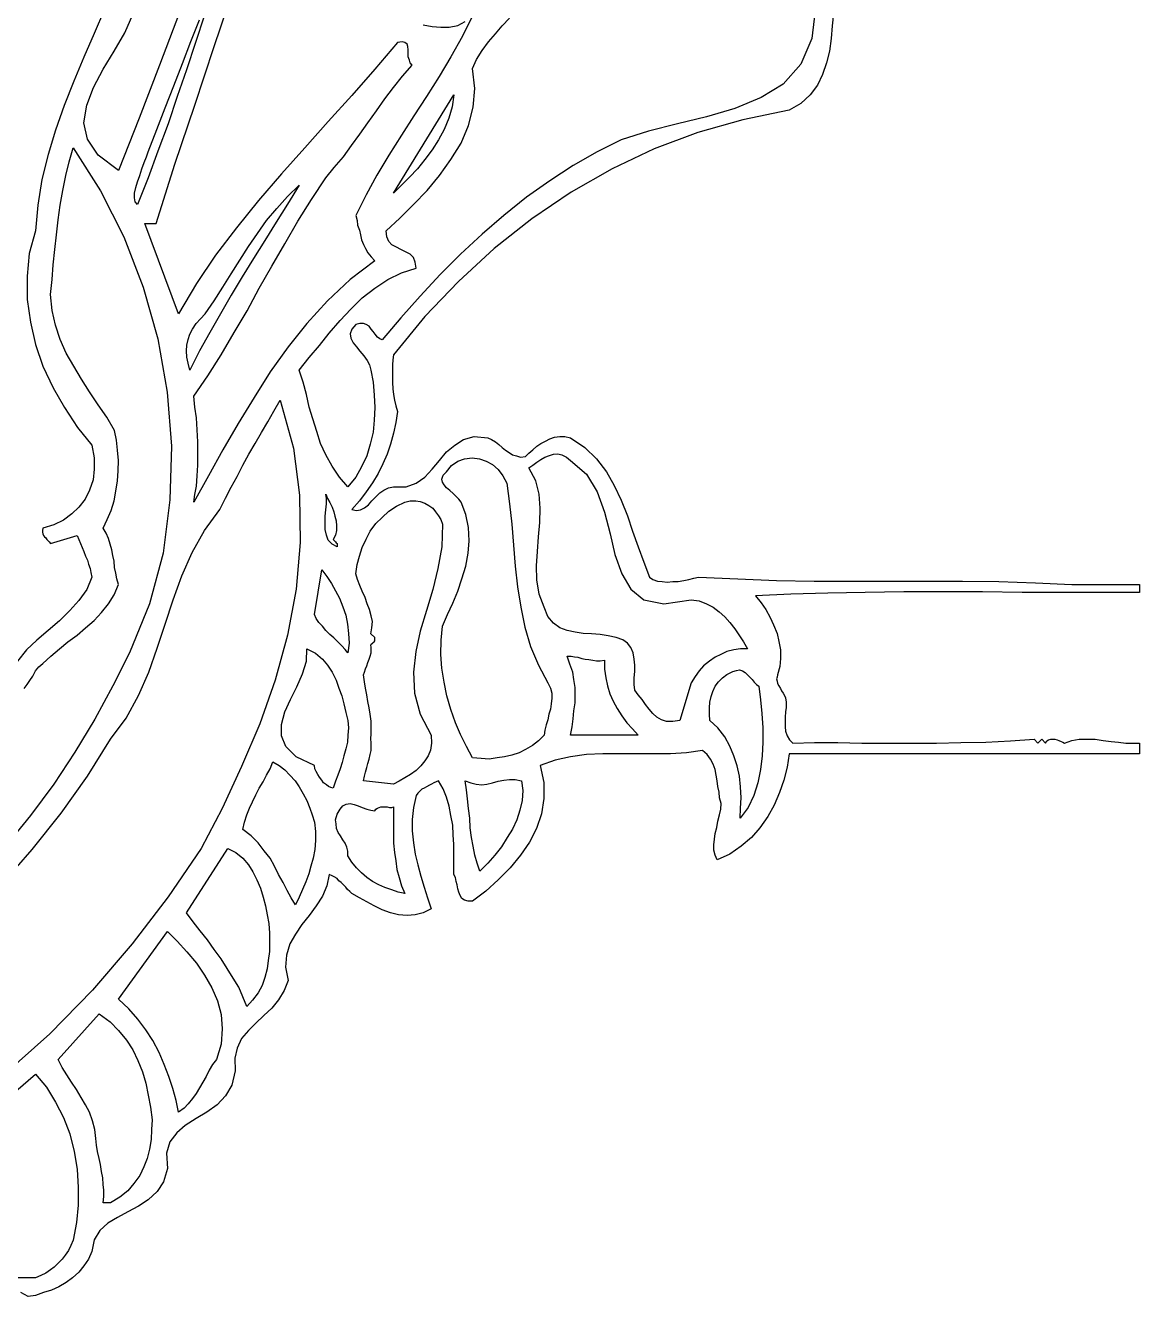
# Model space of a CAD drawing. Extents: x 0.04 to 7.44, y 0.03 to 7.6.
# Drawn here: x 5.485 to 7.443, y 1.887 to 4.122 of the extents above; entities that cross this region are included whole.
import ezdxf

# ---------------------------------------------------------------- set-up
doc = ezdxf.new("R2010")
doc.units = 0
doc.layers.add('1', color=7, linetype='Continuous')

msp = doc.modelspace()

# ---------------------------------------------------------------- linework, layer by layer
msp.add_lwpolyline([(6.905, 4.143), (6.903, 4.121), (6.901, 4.099), (6.898, 4.077), (6.893, 4.056), (6.886, 4.036), (6.877, 4.017), (6.864, 4), (6.848, 3.985), (6.827, 3.973), (6.746, 3.956), (6.667, 3.934), (6.59, 3.905), (6.516, 3.87), (6.444, 3.829), (6.375, 3.782), (6.309, 3.73), (6.246, 3.672), (6.187, 3.61), (6.132, 3.543), (6.131, 3.534), (6.13, 3.525), (6.13, 3.515), (6.13, 3.504), (6.13, 3.494), (6.131, 3.483), (6.132, 3.473), (6.134, 3.463), (6.136, 3.453), (6.139, 3.443), (6.136, 3.424), (6.132, 3.405), (6.127, 3.386), (6.121, 3.368), (6.113, 3.351), (6.105, 3.334), (6.095, 3.318), (6.084, 3.302), (6.072, 3.286), (6.059, 3.271), (6.067, 3.269), (6.074, 3.27), (6.081, 3.274), (6.088, 3.279), (6.094, 3.286), (6.101, 3.293), (6.108, 3.3), (6.115, 3.305), (6.123, 3.309), (6.132, 3.311), (6.154, 3.311), (6.172, 3.317), (6.187, 3.328), (6.2, 3.342), (6.213, 3.357), (6.225, 3.372), (6.24, 3.384), (6.255, 3.394), (6.274, 3.399), (6.298, 3.397), (6.304, 3.394), (6.311, 3.39), (6.317, 3.385), (6.323, 3.38), (6.329, 3.375), (6.335, 3.371), (6.341, 3.367), (6.348, 3.365), (6.355, 3.363), (6.364, 3.364), (6.37, 3.37), (6.377, 3.376), (6.384, 3.382), (6.391, 3.387), (6.399, 3.391), (6.407, 3.395), (6.415, 3.398), (6.424, 3.399), (6.433, 3.399), (6.443, 3.397), (6.468, 3.38), (6.489, 3.36), (6.506, 3.337), (6.52, 3.313), (6.532, 3.287), (6.543, 3.26), (6.552, 3.233), (6.562, 3.205), (6.572, 3.178), (6.582, 3.152), (6.588, 3.148), (6.596, 3.145), (6.604, 3.144), (6.613, 3.143), (6.623, 3.144), (6.632, 3.144), (6.642, 3.146), (6.651, 3.148), (6.66, 3.15), (6.668, 3.152), (6.737, 3.149), (6.805, 3.146), (6.871, 3.145), (6.937, 3.145), (7.002, 3.145), (7.067, 3.145), (7.132, 3.145), (7.196, 3.144), (7.26, 3.142), (7.324, 3.139), (7.334, 3.139), (7.345, 3.139), (7.356, 3.139), (7.368, 3.139), (7.381, 3.139), (7.393, 3.139), (7.406, 3.139), (7.418, 3.139), (7.431, 3.139), (7.443, 3.139), (7.443, 3.125), (7.375, 3.125), (7.306, 3.125), (7.237, 3.125), (7.167, 3.126), (7.098, 3.126), (7.029, 3.126), (6.961, 3.125), (6.895, 3.124), (6.83, 3.122), (6.768, 3.119), (6.778, 3.107), (6.786, 3.095), (6.794, 3.081), (6.8, 3.068), (6.806, 3.053), (6.809, 3.039), (6.812, 3.024), (6.812, 3.009), (6.811, 2.995), (6.807, 2.98), (6.806, 2.976), (6.805, 2.973), (6.806, 2.969), (6.807, 2.965), (6.809, 2.961), (6.812, 2.956), (6.814, 2.952), (6.817, 2.948), (6.819, 2.944), (6.821, 2.94), (6.822, 2.932), (6.822, 2.923), (6.821, 2.915), (6.82, 2.906), (6.82, 2.897), (6.82, 2.889), (6.821, 2.881), (6.824, 2.873), (6.828, 2.866), (6.834, 2.86), (6.872, 2.861), (6.913, 2.861), (6.955, 2.86), (6.998, 2.86), (7.041, 2.86), (7.086, 2.86), (7.129, 2.861), (7.173, 2.862), (7.216, 2.864), (7.258, 2.867), (7.264, 2.86), (7.271, 2.867), (7.278, 2.86), (7.28, 2.864), (7.283, 2.866), (7.287, 2.867), (7.29, 2.867), (7.294, 2.867), (7.298, 2.866), (7.301, 2.865), (7.305, 2.863), (7.308, 2.862), (7.311, 2.86), (7.324, 2.865), (7.337, 2.867), (7.351, 2.867), (7.365, 2.867), (7.379, 2.865), (7.393, 2.863), (7.406, 2.862), (7.419, 2.86), (7.432, 2.86), (7.443, 2.86), (7.443, 2.841), (6.827, 2.841), (6.824, 2.818), (6.818, 2.795), (6.81, 2.773), (6.801, 2.751), (6.79, 2.731), (6.776, 2.711), (6.761, 2.694), (6.743, 2.679), (6.723, 2.665), (6.701, 2.655), (6.697, 2.663), (6.695, 2.672), (6.695, 2.681), (6.696, 2.691), (6.697, 2.701), (6.7, 2.712), (6.702, 2.723), (6.705, 2.734), (6.707, 2.744), (6.708, 2.754), (6.705, 2.764), (6.704, 2.774), (6.702, 2.784), (6.701, 2.794), (6.699, 2.804), (6.697, 2.814), (6.694, 2.823), (6.689, 2.832), (6.683, 2.84), (6.675, 2.847), (6.647, 2.843), (6.619, 2.841), (6.589, 2.841), (6.56, 2.841), (6.53, 2.841), (6.5, 2.841), (6.471, 2.84), (6.443, 2.836), (6.416, 2.83), (6.39, 2.821), (6.396, 2.791), (6.396, 2.763), (6.392, 2.736), (6.383, 2.71), (6.371, 2.686), (6.355, 2.663), (6.337, 2.641), (6.316, 2.62), (6.294, 2.6), (6.271, 2.582), (6.263, 2.582), (6.257, 2.584), (6.252, 2.587), (6.249, 2.592), (6.247, 2.598), (6.245, 2.604), (6.244, 2.611), (6.242, 2.617), (6.241, 2.624), (6.238, 2.629), (6.238, 2.646), (6.238, 2.664), (6.238, 2.682), (6.237, 2.699), (6.236, 2.716), (6.233, 2.733), (6.23, 2.749), (6.225, 2.765), (6.219, 2.78), (6.211, 2.794), (6.207, 2.792), (6.203, 2.79), (6.199, 2.788), (6.195, 2.786), (6.19, 2.783), (6.186, 2.781), (6.182, 2.779), (6.179, 2.776), (6.175, 2.772), (6.172, 2.768), (6.167, 2.747), (6.165, 2.726), (6.165, 2.706), (6.167, 2.685), (6.17, 2.665), (6.175, 2.646), (6.18, 2.626), (6.186, 2.607), (6.192, 2.588), (6.198, 2.569), (6.184, 2.562), (6.17, 2.558), (6.156, 2.557), (6.141, 2.558), (6.127, 2.562), (6.112, 2.567), (6.098, 2.574), (6.085, 2.581), (6.072, 2.588), (6.059, 2.596), (6.055, 2.599), (6.051, 2.603), (6.048, 2.607), (6.044, 2.611), (6.04, 2.615), (6.036, 2.618), (6.033, 2.622), (6.028, 2.625), (6.024, 2.627), (6.019, 2.629), (6.015, 2.609), (6.007, 2.591), (5.996, 2.574), (5.984, 2.557), (5.971, 2.541), (5.96, 2.524), (5.95, 2.507), (5.944, 2.487), (5.942, 2.466), (5.947, 2.443), (5.94, 2.425), (5.93, 2.409), (5.918, 2.394), (5.904, 2.381), (5.89, 2.368), (5.877, 2.355), (5.865, 2.341), (5.857, 2.324), (5.853, 2.306), (5.854, 2.284), (5.848, 2.259), (5.837, 2.24), (5.822, 2.224), (5.804, 2.211), (5.785, 2.2), (5.766, 2.188), (5.751, 2.175), (5.739, 2.159), (5.733, 2.139), (5.735, 2.112), (5.728, 2.089), (5.717, 2.072), (5.701, 2.057), (5.684, 2.046), (5.665, 2.036), (5.647, 2.026), (5.63, 2.016), (5.616, 2.003), (5.606, 1.987), (5.602, 1.966), (5.596, 1.953), (5.588, 1.941), (5.579, 1.93), (5.568, 1.92), (5.557, 1.912), (5.544, 1.904), (5.531, 1.898), (5.517, 1.894), (5.503, 1.889), (5.49, 1.887), (5.477, 1.894)])
at = {"layer": '1'}
for points in [[(6.271, 4.139), (6.253, 4.103), (6.233, 4.067), (6.212, 4.032), (6.19, 3.997), (6.168, 3.963), (6.146, 3.929), (6.124, 3.894), (6.103, 3.859), (6.084, 3.824), (6.066, 3.788), (6.068, 3.779), (6.069, 3.771), (6.072, 3.762), (6.074, 3.754), (6.076, 3.745), (6.079, 3.737), (6.083, 3.73), (6.087, 3.722), (6.093, 3.715), (6.099, 3.708), (6.056, 3.675), (6.016, 3.638), (5.98, 3.598), (5.947, 3.557), (5.915, 3.513), (5.887, 3.468), (5.859, 3.422), (5.832, 3.376), (5.807, 3.33), (5.781, 3.284), (5.783, 3.297), (5.786, 3.312), (5.787, 3.33), (5.788, 3.349), (5.788, 3.37), (5.788, 3.39), (5.787, 3.411), (5.786, 3.432), (5.783, 3.451), (5.781, 3.47), (5.806, 3.506), (5.829, 3.543), (5.852, 3.582), (5.875, 3.62), (5.896, 3.66), (5.918, 3.699), (5.941, 3.738), (5.964, 3.778), (5.988, 3.816), (6.013, 3.854), (6.028, 3.872), (6.044, 3.891), (6.058, 3.911), (6.073, 3.931), (6.087, 3.951), (6.102, 3.972), (6.117, 3.993), (6.132, 4.013), (6.148, 4.033), (6.165, 4.052), (6.161, 4.056), (6.16, 4.061), (6.158, 4.067), (6.158, 4.073), (6.158, 4.079), (6.157, 4.085), (6.156, 4.089), (6.152, 4.092), (6.147, 4.093), (6.139, 4.092), (6.099, 4.045), (6.059, 3.999), (6.017, 3.953), (5.976, 3.907), (5.935, 3.861), (5.895, 3.814), (5.856, 3.766), (5.819, 3.718), (5.786, 3.668), (5.754, 3.615), (5.695, 3.774), (5.715, 3.774), (5.748, 3.878), (5.783, 3.982), (5.817, 4.085), (5.852, 4.189)], [(6.874, 4.158), (6.867, 4.099), (6.848, 4.054), (6.817, 4.019), (6.778, 3.995), (6.732, 3.976), (6.682, 3.961), (6.631, 3.949), (6.58, 3.936), (6.532, 3.921), (6.49, 3.9), (6.448, 3.876), (6.407, 3.849), (6.366, 3.82), (6.326, 3.788), (6.288, 3.755), (6.25, 3.72), (6.214, 3.684), (6.179, 3.646), (6.145, 3.608), (6.112, 3.569), (6.108, 3.571), (6.104, 3.574), (6.1, 3.579), (6.096, 3.584), (6.093, 3.588), (6.089, 3.593), (6.084, 3.596), (6.079, 3.598), (6.073, 3.598), (6.066, 3.596), (6.059, 3.588), (6.056, 3.58), (6.057, 3.572), (6.061, 3.564), (6.067, 3.557), (6.073, 3.549), (6.08, 3.541), (6.086, 3.533), (6.09, 3.525), (6.092, 3.516), (6.096, 3.495), (6.098, 3.472), (6.099, 3.45), (6.098, 3.428), (6.096, 3.407), (6.091, 3.386), (6.085, 3.365), (6.076, 3.346), (6.066, 3.328), (6.052, 3.311), (6.037, 3.328), (6.024, 3.347), (6.013, 3.367), (6.004, 3.387), (5.997, 3.408), (5.99, 3.43), (5.984, 3.451), (5.979, 3.473), (5.973, 3.495), (5.966, 3.516), (5.984, 3.538), (6.002, 3.559), (6.019, 3.581), (6.038, 3.603), (6.057, 3.623), (6.077, 3.643), (6.099, 3.66), (6.122, 3.675), (6.146, 3.687), (6.172, 3.695), (6.17, 3.706), (6.167, 3.714), (6.161, 3.72), (6.153, 3.724), (6.145, 3.728), (6.137, 3.732), (6.129, 3.736), (6.124, 3.742), (6.12, 3.75), (6.119, 3.761), (6.143, 3.783), (6.167, 3.807), (6.191, 3.832), (6.213, 3.858), (6.233, 3.886), (6.251, 3.915), (6.264, 3.946), (6.272, 3.978), (6.275, 4.011), (6.271, 4.046), (6.278, 4.062), (6.288, 4.078), (6.299, 4.093), (6.311, 4.107), (6.323, 4.121), (6.336, 4.135)], [(5.624, 4.15), (5.606, 4.108), (5.588, 4.066), (5.57, 4.024), (5.553, 3.981), (5.538, 3.938), (5.525, 3.895), (5.514, 3.851), (5.507, 3.806), (5.503, 3.761), (5.492, 3.721), (5.488, 3.681), (5.488, 3.64), (5.494, 3.6), (5.503, 3.561), (5.516, 3.523), (5.534, 3.485), (5.554, 3.45), (5.577, 3.415), (5.602, 3.384), (5.606, 3.362), (5.606, 3.342), (5.604, 3.323), (5.598, 3.305), (5.59, 3.289), (5.579, 3.275), (5.567, 3.263), (5.552, 3.252), (5.535, 3.244), (5.516, 3.238), (5.515, 3.234), (5.515, 3.231), (5.516, 3.228), (5.517, 3.225), (5.519, 3.223), (5.521, 3.221), (5.523, 3.218), (5.525, 3.216), (5.527, 3.214), (5.529, 3.211), (5.576, 3.225), (5.579, 3.218), (5.582, 3.211), (5.585, 3.204), (5.588, 3.197), (5.591, 3.189), (5.594, 3.182), (5.596, 3.175), (5.599, 3.167), (5.6, 3.16), (5.602, 3.152), (5.593, 3.13), (5.579, 3.111), (5.563, 3.093), (5.545, 3.075), (5.525, 3.058), (5.505, 3.041), (5.487, 3.024), (5.471, 3.004)], [(5.756, 4.145), (5.721, 4.052), (5.685, 3.959), (5.649, 3.867), (5.613, 3.894), (5.594, 3.922), (5.588, 3.951), (5.593, 3.982), (5.605, 4.013), (5.622, 4.045), (5.641, 4.077), (5.66, 4.109), (5.674, 4.141)], [(5.8, 4.14), (5.784, 4.092), (5.768, 4.044), (5.752, 3.997), (5.736, 3.949), (5.718, 3.901), (5.701, 3.854), (5.682, 3.807), (5.678, 3.812), (5.677, 3.819), (5.677, 3.827), (5.679, 3.837), (5.682, 3.847), (5.686, 3.858), (5.69, 3.87), (5.694, 3.881), (5.698, 3.891), (5.701, 3.9), (5.716, 3.939), (5.731, 3.977), (5.746, 4.016), (5.761, 4.055), (5.776, 4.094), (5.791, 4.132)], [(6.184, 4.123), (6.2, 4.12), (6.215, 4.119), (6.23, 4.119), (6.245, 4.122), (6.258, 4.129)], [(6.132, 3.827), (6.238, 4), (6.235, 3.979), (6.229, 3.959), (6.221, 3.939), (6.211, 3.921), (6.2, 3.903), (6.187, 3.886), (6.174, 3.87), (6.16, 3.855), (6.146, 3.841), (6.132, 3.827)], [(5.483, 2.956), (5.488, 2.963), (5.493, 2.97), (5.498, 2.978), (5.503, 2.987), (5.509, 2.994), (5.516, 3), (5.53, 3.013), (5.545, 3.026), (5.56, 3.038), (5.576, 3.05), (5.591, 3.063), (5.606, 3.076), (5.619, 3.09), (5.631, 3.105), (5.641, 3.121), (5.649, 3.139), (5.646, 3.149), (5.644, 3.159), (5.642, 3.169), (5.641, 3.18), (5.639, 3.19), (5.637, 3.2), (5.634, 3.21), (5.631, 3.22), (5.627, 3.229), (5.622, 3.238), (5.629, 3.253), (5.636, 3.269), (5.641, 3.286), (5.644, 3.303), (5.647, 3.321), (5.648, 3.339), (5.649, 3.357), (5.647, 3.375), (5.645, 3.393), (5.642, 3.41), (5.628, 3.433), (5.613, 3.455), (5.598, 3.478), (5.584, 3.5), (5.57, 3.523), (5.557, 3.546), (5.546, 3.57), (5.538, 3.595), (5.532, 3.621), (5.529, 3.649), (5.532, 3.675), (5.534, 3.701), (5.537, 3.728), (5.54, 3.754), (5.543, 3.78), (5.546, 3.806), (5.551, 3.832), (5.556, 3.858), (5.562, 3.882), (5.569, 3.907), (5.617, 3.831), (5.658, 3.75), (5.692, 3.662), (5.718, 3.571), (5.734, 3.477), (5.742, 3.382), (5.739, 3.288), (5.727, 3.194), (5.703, 3.105), (5.668, 3.019), (5.639, 2.961), (5.607, 2.902), (5.572, 2.844), (5.535, 2.788), (5.494, 2.733), (5.45, 2.679)], [(5.966, 3.841), (5.946, 3.808), (5.926, 3.776), (5.906, 3.744), (5.886, 3.712), (5.866, 3.68), (5.847, 3.648), (5.828, 3.615), (5.809, 3.582), (5.791, 3.55), (5.774, 3.516), (5.771, 3.528), (5.769, 3.539), (5.768, 3.55), (5.769, 3.56), (5.771, 3.57), (5.774, 3.579), (5.779, 3.588), (5.785, 3.598), (5.793, 3.606), (5.801, 3.615), (5.817, 3.638), (5.832, 3.662), (5.847, 3.685), (5.862, 3.709), (5.877, 3.733), (5.893, 3.756), (5.909, 3.779), (5.927, 3.8), (5.946, 3.821), (5.966, 3.841)], [(5.442, 2.61), (5.497, 2.673), (5.548, 2.737), (5.594, 2.802), (5.635, 2.867), (5.662, 2.904), (5.684, 2.944), (5.702, 2.985), (5.717, 3.027), (5.731, 3.069), (5.745, 3.112), (5.76, 3.154), (5.778, 3.195), (5.8, 3.234), (5.827, 3.271), (5.837, 3.291), (5.847, 3.31), (5.857, 3.329), (5.867, 3.349), (5.878, 3.368), (5.889, 3.387), (5.9, 3.406), (5.911, 3.425), (5.922, 3.444), (5.933, 3.463), (5.956, 3.379), (5.967, 3.296), (5.968, 3.213), (5.961, 3.131), (5.946, 3.05), (5.924, 2.971), (5.897, 2.894), (5.865, 2.819), (5.831, 2.745), (5.794, 2.675)], [(6.331, 3.317), (6.336, 3.281), (6.34, 3.245), (6.343, 3.208), (6.346, 3.171), (6.35, 3.135), (6.356, 3.099), (6.363, 3.064), (6.373, 3.03), (6.387, 2.997), (6.403, 2.966), (6.408, 2.957), (6.41, 2.948), (6.41, 2.939), (6.409, 2.929), (6.408, 2.92), (6.405, 2.911), (6.403, 2.901), (6.4, 2.892), (6.398, 2.883), (6.397, 2.874), (6.387, 2.864), (6.376, 2.856), (6.364, 2.849), (6.353, 2.843), (6.34, 2.839), (6.327, 2.836), (6.314, 2.834), (6.3, 2.832), (6.286, 2.833), (6.271, 2.834), (6.26, 2.854), (6.25, 2.875), (6.241, 2.896), (6.233, 2.919), (6.226, 2.943), (6.221, 2.967), (6.217, 2.992), (6.215, 3.016), (6.216, 3.041), (6.218, 3.066), (6.227, 3.086), (6.236, 3.106), (6.245, 3.127), (6.252, 3.149), (6.259, 3.171), (6.263, 3.194), (6.265, 3.216), (6.264, 3.239), (6.259, 3.262), (6.251, 3.284), (6.247, 3.289), (6.242, 3.294), (6.237, 3.299), (6.231, 3.304), (6.225, 3.309), (6.221, 3.314), (6.218, 3.319), (6.217, 3.324), (6.219, 3.331), (6.225, 3.337), (6.234, 3.348), (6.245, 3.356), (6.257, 3.36), (6.27, 3.362), (6.283, 3.36), (6.295, 3.356), (6.306, 3.35), (6.316, 3.341), (6.324, 3.33), (6.331, 3.317)], [(6.655, 3.112), (6.669, 3.11), (6.682, 3.105), (6.694, 3.099), (6.704, 3.091), (6.714, 3.082), (6.723, 3.072), (6.732, 3.061), (6.74, 3.049), (6.747, 3.038), (6.754, 3.026), (6.742, 3.026), (6.73, 3.024), (6.718, 3.021), (6.707, 3.016), (6.697, 3.011), (6.687, 3.004), (6.677, 2.996), (6.669, 2.987), (6.662, 2.977), (6.655, 2.966), (6.635, 2.9), (6.623, 2.898), (6.612, 2.898), (6.603, 2.901), (6.595, 2.906), (6.588, 2.912), (6.581, 2.92), (6.575, 2.928), (6.569, 2.937), (6.562, 2.945), (6.556, 2.953), (6.555, 2.963), (6.555, 2.975), (6.556, 2.986), (6.556, 2.997), (6.555, 3.008), (6.553, 3.019), (6.549, 3.028), (6.543, 3.036), (6.535, 3.042), (6.523, 3.046), (6.509, 3.049), (6.495, 3.051), (6.48, 3.052), (6.465, 3.053), (6.451, 3.055), (6.437, 3.058), (6.424, 3.063), (6.413, 3.071), (6.403, 3.083), (6.397, 3.099), (6.388, 3.122), (6.384, 3.147), (6.383, 3.172), (6.385, 3.197), (6.387, 3.223), (6.389, 3.248), (6.39, 3.273), (6.388, 3.298), (6.382, 3.321), (6.37, 3.344), (6.377, 3.349), (6.384, 3.354), (6.391, 3.359), (6.398, 3.363), (6.406, 3.366), (6.413, 3.368), (6.421, 3.369), (6.428, 3.367), (6.436, 3.363), (6.443, 3.357), (6.471, 3.333), (6.49, 3.302), (6.503, 3.266), (6.513, 3.228), (6.521, 3.192), (6.533, 3.158), (6.549, 3.131), (6.572, 3.112), (6.607, 3.105), (6.655, 3.112)], [(6.026, 3.218), (6.027, 3.217), (6.029, 3.215), (6.03, 3.214), (6.031, 3.212), (6.033, 3.211), (6.033, 3.209), (6.033, 3.207), (6.033, 3.205), (6.024, 3.21), (6.017, 3.217), (6.014, 3.226), (6.012, 3.236), (6.012, 3.247), (6.012, 3.259), (6.013, 3.27), (6.014, 3.281), (6.014, 3.29), (6.013, 3.298), (6.016, 3.29), (6.02, 3.283), (6.024, 3.275), (6.027, 3.267), (6.029, 3.259), (6.031, 3.251), (6.032, 3.242), (6.032, 3.234), (6.03, 3.226), (6.026, 3.218)], [(6.218, 3.245), (6.217, 3.205), (6.21, 3.167), (6.201, 3.13), (6.19, 3.093), (6.179, 3.057), (6.171, 3.021), (6.167, 2.985), (6.169, 2.948), (6.179, 2.911), (6.198, 2.874), (6.199, 2.86), (6.197, 2.848), (6.193, 2.838), (6.187, 2.829), (6.18, 2.82), (6.172, 2.812), (6.162, 2.805), (6.152, 2.799), (6.142, 2.793), (6.132, 2.788), (6.079, 2.794), (6.081, 2.802), (6.083, 2.809), (6.085, 2.817), (6.087, 2.824), (6.089, 2.832), (6.091, 2.84), (6.093, 2.847), (6.093, 2.854), (6.093, 2.861), (6.092, 2.867), (6.093, 2.877), (6.093, 2.888), (6.093, 2.899), (6.091, 2.911), (6.089, 2.922), (6.087, 2.933), (6.085, 2.945), (6.083, 2.957), (6.081, 2.968), (6.079, 2.98), (6.081, 2.985), (6.083, 2.991), (6.085, 2.996), (6.087, 3.002), (6.089, 3.008), (6.091, 3.013), (6.093, 3.019), (6.093, 3.024), (6.093, 3.028), (6.092, 3.033), (6.093, 3.034), (6.095, 3.036), (6.096, 3.037), (6.098, 3.038), (6.099, 3.04), (6.099, 3.042), (6.099, 3.044), (6.099, 3.046), (6.092, 3.052), (6.094, 3.063), (6.095, 3.074), (6.093, 3.084), (6.09, 3.095), (6.086, 3.105), (6.082, 3.116), (6.077, 3.127), (6.073, 3.137), (6.069, 3.148), (6.066, 3.158), (6.068, 3.174), (6.072, 3.189), (6.077, 3.204), (6.084, 3.219), (6.091, 3.233), (6.101, 3.246), (6.112, 3.257), (6.124, 3.268), (6.137, 3.277), (6.152, 3.284), (6.161, 3.286), (6.171, 3.286), (6.179, 3.285), (6.187, 3.282), (6.194, 3.278), (6.201, 3.273), (6.206, 3.267), (6.211, 3.26), (6.215, 3.253), (6.218, 3.245)], [(6.052, 3.019), (6.047, 3.025), (6.041, 3.031), (6.034, 3.038), (6.027, 3.045), (6.02, 3.051), (6.013, 3.058), (6.007, 3.066), (6.001, 3.072), (5.996, 3.079), (5.993, 3.086), (6.006, 3.165), (6.015, 3.153), (6.023, 3.141), (6.03, 3.128), (6.037, 3.115), (6.043, 3.1), (6.048, 3.085), (6.051, 3.069), (6.053, 3.053), (6.054, 3.036), (6.052, 3.019)], [(6.052, 2.9), (6.053, 2.887), (6.052, 2.874), (6.051, 2.862), (6.048, 2.85), (6.045, 2.838), (6.042, 2.826), (6.038, 2.815), (6.034, 2.804), (6.03, 2.793), (6.026, 2.781), (6.022, 2.782), (6.018, 2.784), (6.014, 2.787), (6.009, 2.79), (6.006, 2.795), (6.002, 2.8), (5.999, 2.805), (5.996, 2.81), (5.994, 2.815), (5.993, 2.821), (5.961, 2.836), (5.943, 2.854), (5.935, 2.873), (5.935, 2.893), (5.941, 2.915), (5.951, 2.937), (5.962, 2.959), (5.972, 2.982), (5.979, 3.004), (5.98, 3.026), (5.995, 3.018), (6.007, 3.008), (6.016, 2.997), (6.024, 2.985), (6.031, 2.971), (6.036, 2.957), (6.041, 2.943), (6.045, 2.929), (6.048, 2.914), (6.052, 2.9)], [(6.503, 3.006), (6.503, 2.99), (6.505, 2.975), (6.508, 2.961), (6.512, 2.947), (6.518, 2.934), (6.525, 2.921), (6.533, 2.908), (6.542, 2.896), (6.552, 2.885), (6.562, 2.874), (6.443, 2.874), (6.446, 2.889), (6.448, 2.903), (6.449, 2.917), (6.451, 2.931), (6.451, 2.945), (6.451, 2.958), (6.449, 2.972), (6.447, 2.985), (6.442, 2.999), (6.437, 3.013), (6.444, 3.013), (6.45, 3.012), (6.456, 3.011), (6.463, 3.009), (6.469, 3.008), (6.475, 3.007), (6.482, 3.006), (6.489, 3.005), (6.495, 3.005), (6.503, 3.006)], [(6.774, 2.96), (6.777, 2.936), (6.779, 2.912), (6.781, 2.887), (6.781, 2.862), (6.78, 2.838), (6.777, 2.814), (6.772, 2.79), (6.765, 2.768), (6.755, 2.747), (6.741, 2.728), (6.742, 2.746), (6.743, 2.764), (6.742, 2.783), (6.74, 2.802), (6.736, 2.82), (6.73, 2.838), (6.723, 2.855), (6.714, 2.871), (6.702, 2.887), (6.688, 2.9), (6.687, 2.911), (6.687, 2.922), (6.688, 2.932), (6.69, 2.942), (6.693, 2.951), (6.697, 2.96), (6.703, 2.968), (6.71, 2.975), (6.718, 2.981), (6.728, 2.986), (6.735, 2.988), (6.74, 2.989), (6.745, 2.987), (6.75, 2.984), (6.754, 2.98), (6.758, 2.976), (6.762, 2.972), (6.766, 2.967), (6.77, 2.963), (6.774, 2.96)], [(5.993, 2.721), (5.995, 2.705), (5.995, 2.689), (5.994, 2.673), (5.991, 2.658), (5.987, 2.644), (5.983, 2.63), (5.978, 2.616), (5.972, 2.603), (5.966, 2.589), (5.96, 2.576), (5.952, 2.588), (5.945, 2.601), (5.938, 2.615), (5.93, 2.629), (5.923, 2.644), (5.915, 2.658), (5.905, 2.671), (5.894, 2.685), (5.882, 2.697), (5.867, 2.708), (5.87, 2.721), (5.874, 2.734), (5.879, 2.746), (5.884, 2.757), (5.89, 2.769), (5.896, 2.781), (5.903, 2.792), (5.909, 2.804), (5.915, 2.815), (5.92, 2.827), (5.931, 2.821), (5.941, 2.813), (5.95, 2.804), (5.959, 2.794), (5.966, 2.783), (5.973, 2.771), (5.98, 2.759), (5.985, 2.746), (5.989, 2.734), (5.993, 2.721)], [(6.357, 2.794), (6.359, 2.777), (6.358, 2.759), (6.354, 2.742), (6.349, 2.725), (6.341, 2.709), (6.332, 2.694), (6.322, 2.678), (6.31, 2.663), (6.298, 2.649), (6.284, 2.635), (6.279, 2.649), (6.275, 2.663), (6.272, 2.679), (6.269, 2.694), (6.267, 2.711), (6.266, 2.728), (6.264, 2.745), (6.262, 2.762), (6.26, 2.778), (6.258, 2.794), (6.268, 2.79), (6.277, 2.788), (6.287, 2.787), (6.296, 2.788), (6.306, 2.79), (6.316, 2.793), (6.326, 2.795), (6.336, 2.796), (6.346, 2.796), (6.357, 2.794)], [(6.099, 2.741), (6.101, 2.744), (6.104, 2.746), (6.107, 2.747), (6.11, 2.748), (6.114, 2.748), (6.117, 2.748), (6.121, 2.748), (6.125, 2.747), (6.129, 2.747), (6.132, 2.748), (6.132, 2.732), (6.132, 2.716), (6.132, 2.699), (6.132, 2.684), (6.134, 2.668), (6.136, 2.653), (6.138, 2.638), (6.142, 2.624), (6.146, 2.609), (6.152, 2.596), (6.14, 2.598), (6.129, 2.602), (6.117, 2.606), (6.106, 2.611), (6.095, 2.617), (6.085, 2.624), (6.076, 2.632), (6.067, 2.641), (6.059, 2.651), (6.052, 2.662), (6.052, 2.67), (6.05, 2.677), (6.047, 2.684), (6.043, 2.69), (6.039, 2.697), (6.035, 2.703), (6.032, 2.71), (6.031, 2.718), (6.03, 2.725), (6.033, 2.735), (6.038, 2.744), (6.043, 2.75), (6.049, 2.753), (6.056, 2.754), (6.063, 2.752), (6.07, 2.75), (6.077, 2.747), (6.085, 2.744), (6.092, 2.742), (6.099, 2.741)], [(5.794, 2.675), (5.736, 2.59), (5.673, 2.507), (5.603, 2.426), (5.528, 2.349), (5.447, 2.277)], [(5.913, 2.543), (5.914, 2.526), (5.914, 2.51), (5.914, 2.494), (5.912, 2.478), (5.91, 2.463), (5.906, 2.448), (5.901, 2.434), (5.894, 2.421), (5.884, 2.408), (5.874, 2.397), (5.867, 2.414), (5.86, 2.431), (5.85, 2.447), (5.84, 2.464), (5.829, 2.481), (5.817, 2.497), (5.805, 2.514), (5.792, 2.53), (5.78, 2.546), (5.768, 2.562), (5.841, 2.675), (5.855, 2.668), (5.867, 2.658), (5.877, 2.646), (5.885, 2.634), (5.892, 2.62), (5.898, 2.605), (5.903, 2.589), (5.907, 2.574), (5.91, 2.558), (5.913, 2.543)], [(5.821, 2.304), (5.814, 2.295), (5.808, 2.285), (5.803, 2.274), (5.797, 2.264), (5.791, 2.254), (5.785, 2.244), (5.779, 2.235), (5.771, 2.226), (5.764, 2.218), (5.754, 2.211), (5.75, 2.232), (5.744, 2.253), (5.737, 2.274), (5.729, 2.295), (5.72, 2.316), (5.709, 2.337), (5.697, 2.356), (5.683, 2.375), (5.667, 2.393), (5.649, 2.41), (5.735, 2.529), (5.752, 2.512), (5.769, 2.493), (5.786, 2.473), (5.8, 2.452), (5.813, 2.43), (5.823, 2.407), (5.829, 2.383), (5.831, 2.358), (5.829, 2.331), (5.821, 2.304)], [(5.708, 2.198), (5.707, 2.181), (5.706, 2.163), (5.703, 2.146), (5.699, 2.13), (5.693, 2.115), (5.686, 2.1), (5.676, 2.086), (5.665, 2.073), (5.651, 2.062), (5.635, 2.052), (5.622, 2.052), (5.623, 2.063), (5.623, 2.074), (5.622, 2.084), (5.621, 2.096), (5.619, 2.107), (5.617, 2.119), (5.615, 2.13), (5.612, 2.142), (5.61, 2.153), (5.609, 2.165), (5.607, 2.181), (5.603, 2.196), (5.598, 2.211), (5.591, 2.224), (5.583, 2.237), (5.575, 2.251), (5.566, 2.264), (5.558, 2.277), (5.55, 2.29), (5.543, 2.304), (5.615, 2.384), (5.634, 2.37), (5.649, 2.355), (5.663, 2.338), (5.674, 2.321), (5.683, 2.302), (5.691, 2.282), (5.697, 2.262), (5.701, 2.241), (5.705, 2.22), (5.708, 2.198)], [(5.403, 2.192), (5.503, 2.278), (5.522, 2.255), (5.538, 2.229), (5.552, 2.202), (5.563, 2.173), (5.571, 2.142), (5.576, 2.111), (5.578, 2.079), (5.578, 2.048), (5.575, 2.017), (5.569, 1.986)], [(5.569, 1.986), (5.565, 1.977), (5.561, 1.968), (5.555, 1.96), (5.55, 1.953), (5.543, 1.946), (5.536, 1.939), (5.529, 1.934), (5.521, 1.928), (5.512, 1.924), (5.503, 1.92), (5.463, 1.92)]]:
    msp.add_lwpolyline(points, dxfattribs=at)

doc.saveas('drawing.dxf')
